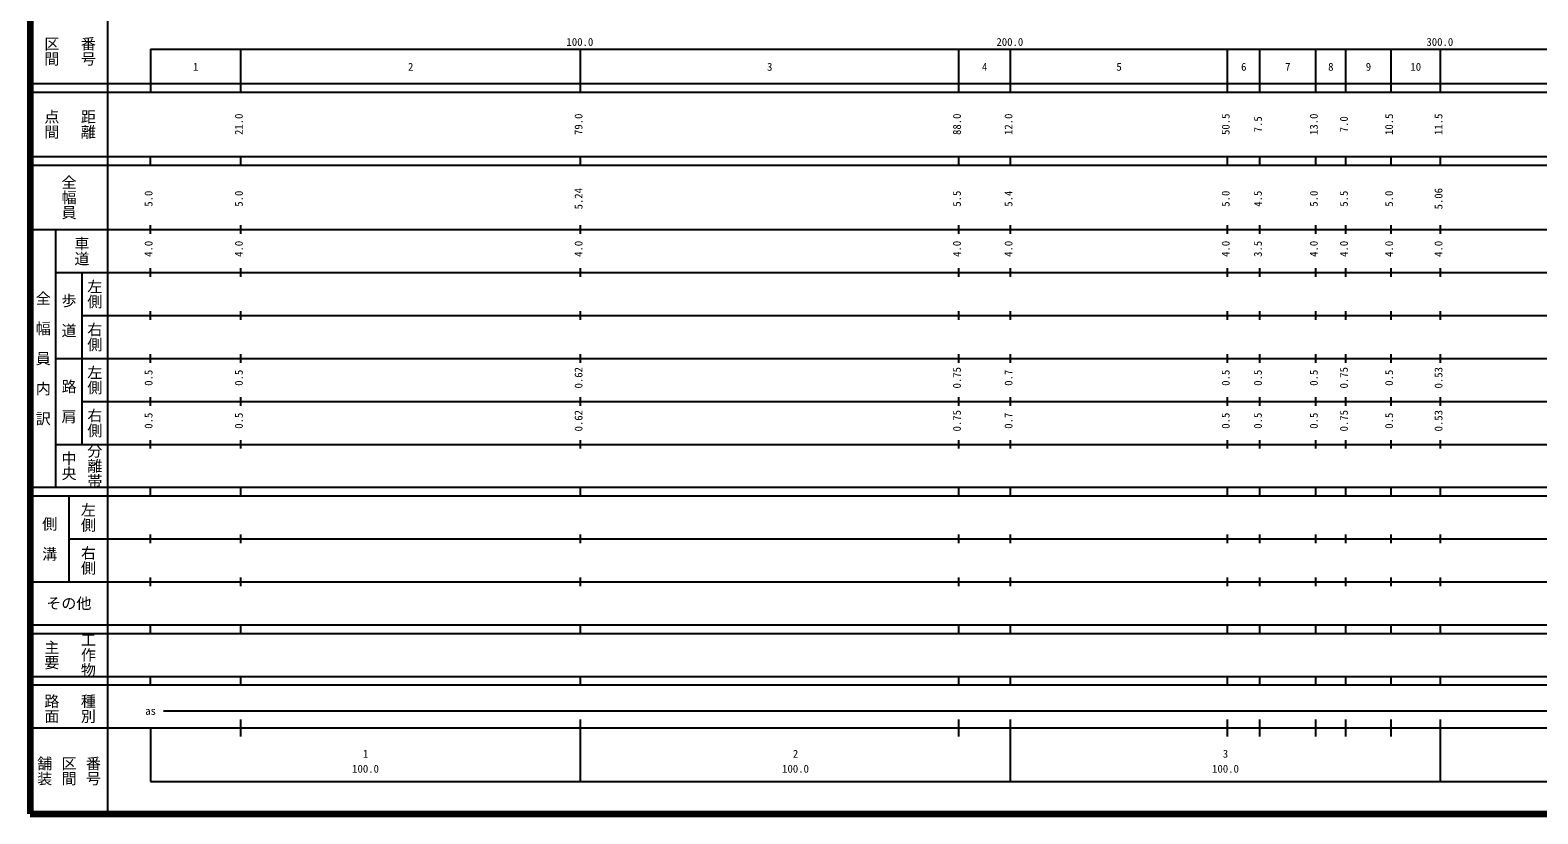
# Model space of a CAD drawing. Units: millimetres, scale not verified. Extents: x 40000 to 680000, y 20000 to 380000.
# Drawn here: x 40000 to 390641, y 20000 to 202409 of the extents above; entities that cross this region are included whole.
import ezdxf
from ezdxf.enums import TextEntityAlignment as Align

# ---------------------------------------------------------------- set-up
doc = ezdxf.new("R2010")
doc.units = ezdxf.units.MM
doc.header["$LTSCALE"] = 1000
doc.layers.add('M-TTL', color=2, linetype='Continuous', lineweight=140)
doc.layers.add('M-TTL-BAND', color=7, linetype='Continuous', lineweight=25)
doc.styles.add('@ＭＳ ゴシック', font='')
doc.styles.add('ＭＳ ゴシック', font='')
doc.styles.get('@ＭＳ ゴシック').set_extended_font_data('@MS Gothic')
doc.styles.get('ＭＳ ゴシック').set_extended_font_data('MS Gothic')

msp = doc.modelspace()

# ---------------------------------------------------------------- linework, layer by layer
at = {"layer": 'M-TTL'}
for p, q in [((40000, 380000), (40000, 20000)), ((40000, 20000), (680000, 20000))]:
    msp.add_line(p, q, dxfattribs=at)
at = {"layer": 'M-TTL-BAND'}
for p, q in [((58000, 370000), (58000, 20000)), ((68000, 198000), (579000, 198000)), ((68000, 198000), (68000, 188000)), ((89000, 188000), (89000, 198000)), ((168000, 188000), (168000, 198000)), ((256000, 188000), (256000, 198000)), ((268000, 188000), (268000, 198000)), ((318500, 188000), (318500, 198000)), ((326000, 188000), (326000, 198000)), ((339000, 188000), (339000, 198000)), ((346000, 188000), (346000, 198000)), ((356500, 188000), (356500, 198000)), ((368000, 188000), (368000, 198000)), ((40000, 190000), (579000, 190000)), ((40000, 188000), (579000, 188000)), ((40000, 173000), (579000, 173000)), ((68000, 171000), (68000, 173000)), ((89000, 171000), (89000, 173000)), ((168000, 171000), (168000, 173000)), ((256000, 171000), (256000, 173000)), ((268000, 171000), (268000, 173000)), ((318500, 171000), (318500, 173000)), ((326000, 171000), (326000, 173000)), ((339000, 171000), (339000, 173000)), ((346000, 171000), (346000, 173000)), ((356500, 171000), (356500, 173000)), ((368000, 171000), (368000, 173000)), ((40000, 171000), (579000, 171000)), ((40000, 156000), (579000, 156000)), ((46000, 96000), (46000, 156000)), ((68000, 155000), (68000, 157000)), ((89000, 155000), (89000, 157000)), ((168000, 155000), (168000, 157000)), ((256000, 155000), (256000, 157000)), ((268000, 155000), (268000, 157000)), ((318500, 155000), (318500, 157000)), ((326000, 155000), (326000, 157000)), ((339000, 155000), (339000, 157000)), ((346000, 155000), (346000, 157000)), ((356500, 155000), (356500, 157000)), ((368000, 155000), (368000, 157000)), ((46000, 146000), (579000, 146000)), ((52000, 146000), (52000, 106000)), ((68000, 145000), (68000, 147000)), ((89000, 145000), (89000, 147000)), ((168000, 145000), (168000, 147000)), ((256000, 145000), (256000, 147000)), ((268000, 145000), (268000, 147000)), ((318500, 145000), (318500, 147000)), ((326000, 145000), (326000, 147000)), ((339000, 145000), (339000, 147000)), ((346000, 145000), (346000, 147000)), ((356500, 145000), (356500, 147000)), ((368000, 145000), (368000, 147000)), ((68000, 135000), (68000, 137000)), ((89000, 135000), (89000, 137000)), ((168000, 135000), (168000, 137000)), ((256000, 135000), (256000, 137000)), ((268000, 135000), (268000, 137000)), ((318500, 135000), (318500, 137000)), ((326000, 135000), (326000, 137000)), ((339000, 135000), (339000, 137000)), ((346000, 135000), (346000, 137000)), ((356500, 135000), (356500, 137000)), ((368000, 135000), (368000, 137000)), ((52000, 136000), (579000, 136000)), ((68000, 125000), (68000, 127000)), ((89000, 125000), (89000, 127000)), ((168000, 125000), (168000, 127000)), ((256000, 125000), (256000, 127000)), ((268000, 125000), (268000, 127000)), ((318500, 125000), (318500, 127000)), ((326000, 125000), (326000, 127000)), ((339000, 125000), (339000, 127000)), ((346000, 125000), (346000, 127000)), ((356500, 125000), (356500, 127000)), ((368000, 125000), (368000, 127000)), ((46000, 126000), (579000, 126000)), ((52000, 116000), (579000, 116000)), ((68000, 115000), (68000, 117000)), ((89000, 115000), (89000, 117000)), ((168000, 115000), (168000, 117000)), ((256000, 115000), (256000, 117000)), ((268000, 115000), (268000, 117000)), ((318500, 115000), (318500, 117000)), ((326000, 115000), (326000, 117000)), ((339000, 115000), (339000, 117000)), ((346000, 115000), (346000, 117000)), ((356500, 115000), (356500, 117000)), ((368000, 115000), (368000, 117000)), ((46000, 106000), (579000, 106000)), ((68000, 105000), (68000, 107000)), ((89000, 105000), (89000, 107000)), ((168000, 105000), (168000, 107000)), ((256000, 105000), (256000, 107000)), ((268000, 105000), (268000, 107000)), ((318500, 105000), (318500, 107000)), ((326000, 105000), (326000, 107000)), ((339000, 105000), (339000, 107000)), ((346000, 105000), (346000, 107000)), ((356500, 105000), (356500, 107000)), ((368000, 105000), (368000, 107000)), ((40000, 96000), (579000, 96000)), ((68000, 94000), (68000, 96000)), ((89000, 94000), (89000, 96000)), ((168000, 94000), (168000, 96000)), ((256000, 94000), (256000, 96000)), ((268000, 94000), (268000, 96000)), ((318500, 94000), (318500, 96000)), ((326000, 94000), (326000, 96000)), ((339000, 94000), (339000, 96000)), ((346000, 94000), (346000, 96000)), ((356500, 94000), (356500, 96000)), ((368000, 94000), (368000, 96000)), ((40000, 94000), (579000, 94000)), ((49000, 94000), (49000, 74000)), ((68000, 83000), (68000, 85000)), ((89000, 83000), (89000, 85000)), ((168000, 83000), (168000, 85000)), ((256000, 83000), (256000, 85000)), ((268000, 83000), (268000, 85000)), ((318500, 83000), (318500, 85000)), ((326000, 83000), (326000, 85000)), ((339000, 83000), (339000, 85000)), ((346000, 83000), (346000, 85000)), ((356500, 83000), (356500, 85000)), ((368000, 83000), (368000, 85000)), ((49000, 84000), (579000, 84000)), ((40000, 74000), (579000, 74000)), ((68000, 73000), (68000, 75000)), ((89000, 73000), (89000, 75000)), ((168000, 73000), (168000, 75000)), ((256000, 73000), (256000, 75000)), ((268000, 73000), (268000, 75000)), ((318500, 73000), (318500, 75000)), ((326000, 73000), (326000, 75000)), ((339000, 73000), (339000, 75000)), ((346000, 73000), (346000, 75000)), ((356500, 73000), (356500, 75000)), ((368000, 73000), (368000, 75000)), ((40000, 64000), (579000, 64000)), ((68000, 62000), (68000, 64000)), ((89000, 62000), (89000, 64000)), ((168000, 62000), (168000, 64000)), ((256000, 62000), (256000, 64000)), ((268000, 62000), (268000, 64000)), ((318500, 62000), (318500, 64000)), ((326000, 62000), (326000, 64000)), ((339000, 62000), (339000, 64000)), ((346000, 62000), (346000, 64000)), ((356500, 62000), (356500, 64000)), ((368000, 62000), (368000, 64000)), ((40000, 62000), (579000, 62000)), ((40000, 52000), (579000, 52000)), ((40000, 50000), (579000, 50000)), ((68000, 50000), (68000, 52000)), ((89000, 50000), (89000, 52000)), ((168000, 50000), (168000, 52000)), ((256000, 50000), (256000, 52000)), ((268000, 50000), (268000, 52000)), ((318500, 50000), (318500, 52000)), ((326000, 50000), (326000, 52000)), ((339000, 50000), (339000, 52000)), ((346000, 50000), (346000, 52000)), ((356500, 50000), (356500, 52000)), ((368000, 50000), (368000, 52000)), ((71000, 44000), (565000, 44000)), ((40000, 40000), (579000, 40000)), ((68000, 40000), (68000, 27500)), ((89000, 38000), (89000, 42000)), ((168000, 27500), (168000, 42000)), ((256000, 38000), (256000, 42000)), ((268000, 27500), (268000, 42000)), ((318500, 38000), (318500, 42000)), ((326000, 38000), (326000, 42000)), ((339000, 38000), (339000, 42000)), ((346000, 38000), (346000, 42000)), ((356500, 38000), (356500, 42000)), ((368000, 27500), (368000, 42000)), ((68000, 27500), (579000, 27500))]:
    msp.add_line(p, q, dxfattribs=at)

# ---------------------------------------------------------------- texts
at = {"layer": 'M-TTL-BAND', "style": '@ＭＳ ゴシック'}
for s, p in [('区間', (45000, 197500)), ('番号', (53500, 197500)), ('点間', (45000, 180500)), ('距離', (53500, 180500)), ('全幅員', (49000, 163500)), ('車道', (52000, 151000)), ('左側', (55000, 141000)), ('全\u3000幅\u3000員\u3000内\u3000訳', (43000, 126000)), ('歩\u3000道', (49000, 136000)), ('右側', (55000, 131000)), ('左側', (55000, 121000)), ('路\u3000肩', (49000, 116000)), ('右側', (55000, 111000)), ('分離帯', (55000, 101000)), ('中央', (49000, 101000)), ('左側', (53500, 89000)), ('側\u3000溝', (44500, 84000)), ('右側', (53500, 79000)), ('主要', (45000, 57000)), ('工作物', (53500, 57000)), ('路面', (45000, 44500)), ('種別', (53500, 44500)), ('舗装', (43333, 30000)), ('区間', (49000, 30000)), ('番号', (54667, 30000))]:
    msp.add_text(s, height=2566, rotation=270, dxfattribs=at).set_placement(p, align=Align.MIDDLE_CENTER)
at = {"layer": 'M-TTL-BAND', "style": 'ＭＳ ゴシック'}
for s, p in [('100.0', (167844, 198195)), ('200.0', (267844, 198195)), ('300.0', (367844, 198195)), ('1', (78500, 192405)), ('2', (128500, 192405)), ('3', (212000, 192405)), ('4', (262000, 192405)), ('5', (293250, 192405)), ('6', (322250, 192405)), ('7', (332500, 192405)), ('8', (342500, 192405)), ('9', (351250, 192405)), ('10', (362250, 192405)), ('as', (68000, 42500)), ('1', (118000, 32523)), ('2', (218000, 32523)), ('3', (318000, 32523)), ('100.0', (118000, 29033)), ('100.0', (218000, 29033)), ('100.0', (318000, 29033))]:
    msp.add_text(s, height=1833, dxfattribs=at).set_placement(p, align=Align.BOTTOM_CENTER)
for s, p in [('21.0', (90000, 180500)), ('79.0', (169000, 180500)), ('88.0', (257000, 180500)), ('12.0', (269000, 180500)), ('50.5', (319500, 180500)), ('13.0', (340000, 180500)), ('10.5', (357500, 180500)), ('11.5', (369000, 180500)), ('7.5', (327000, 180500)), ('7.0', (347000, 180500)), ('5.0', (69000, 163174)), ('5.0', (90000, 163174)), ('5.24', (169000, 163174)), ('5.5', (257000, 163174)), ('5.4', (269000, 163174)), ('5.0', (319500, 163174)), ('4.5', (327000, 163174)), ('5.0', (340000, 163174)), ('5.5', (347000, 163174)), ('5.0', (357500, 163174)), ('5.06', (369000, 163174)), ('4.0', (69000, 151500)), ('4.0', (90000, 151500)), ('4.0', (169000, 151500)), ('4.0', (257000, 151500)), ('4.0', (269000, 151500)), ('4.0', (319500, 151500)), ('3.5', (327000, 151500)), ('4.0', (340000, 151500)), ('4.0', (347000, 151500)), ('4.0', (357500, 151500)), ('4.0', (369000, 151500)), ('0.5', (69000, 121500)), ('0.5', (90000, 121500)), ('0.62', (169000, 121500)), ('0.75', (257000, 121500)), ('0.7', (269000, 121500)), ('0.5', (319500, 121500)), ('0.5', (327000, 121500)), ('0.5', (340000, 121500)), ('0.75', (347000, 121500)), ('0.5', (357500, 121500)), ('0.53', (369000, 121500)), ('0.5', (69000, 111500)), ('0.5', (90000, 111500)), ('0.62', (169000, 111500)), ('0.75', (257000, 111500)), ('0.7', (269000, 111500)), ('0.5', (319500, 111500)), ('0.5', (327000, 111500)), ('0.5', (340000, 111500)), ('0.75', (347000, 111500)), ('0.5', (357500, 111500)), ('0.53', (369000, 111500))]:
    msp.add_text(s, height=1833, rotation=90, dxfattribs=at).set_placement(p, align=Align.BOTTOM_CENTER)
msp.add_text('その他', height=2566, dxfattribs=at).set_placement((49000, 69000), align=Align.MIDDLE_CENTER)

doc.saveas('drawing.dxf')
